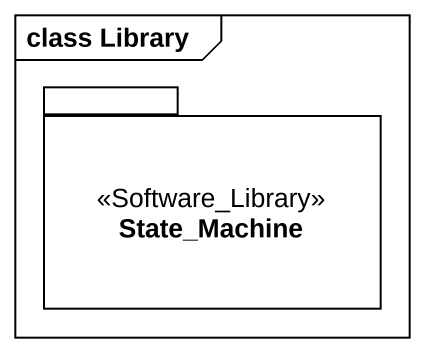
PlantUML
@startuml
mainframe class Library
package State_Machine <<Software_Library>> {
}
@enduml
